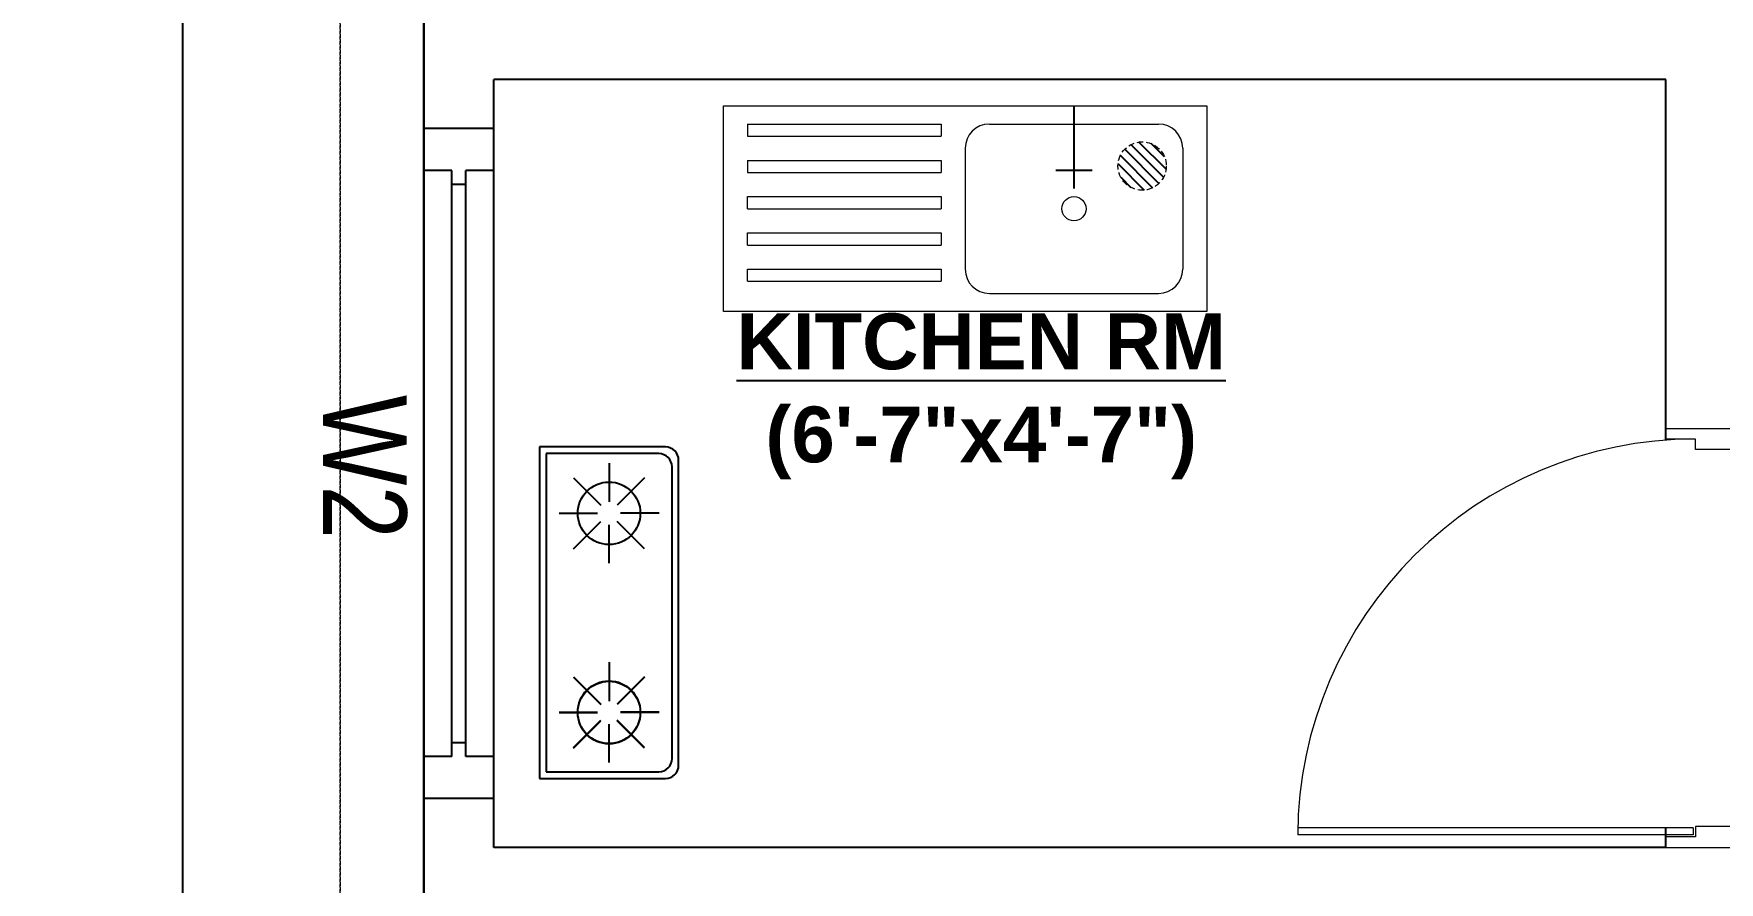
# Model space of a CAD drawing. Header units: inches. Extents: x -4010 to 92088, y -38563 to -1318.
# Drawn here: x 55311.6 to 55432.4, y -36278.7 to -36217.9 of the extents above; entities that cross this region are included whole.
import ezdxf

# ---------------------------------------------------------------- set-up
doc = ezdxf.new("R2010")
doc.units = ezdxf.units.IN
doc.header["$MEASUREMENT"] = 0
doc.header["$PDMODE"] = 99
for name, pattern in [('DASHDOT', [1, 0.5, -0.25, 0, -0.25]), ('DASHED', [0.75, 0.5, -0.25]), ('HIDDEN', [0.375, 0.25, -0.125])]:
    doc.linetypes.add(name, pattern=pattern)
for name, color, linetype, lineweight in [('boundary line', 84, 'DASHDOT', 30), ('door', 132, 'Continuous', 15), ('DOT-DOT', 230, 'HIDDEN', 13), ('fur', 70, 'Continuous', 5), ('Pipe', 172, 'Continuous', 0), ('Slab Line', 5, 'Continuous', 30)]:
    doc.layers.add(name, color=color, linetype=linetype, lineweight=lineweight)
for name, color, linetype in [('Brick wall', 3, 'Continuous'), ('FICTURE', 70, 'Continuous'), ('Hatch', 3, 'Continuous'), ('Rod', 1, 'Continuous'), ('TEX', 7, 'Continuous'), ('WINDOOR', 7, 'Continuous')]:
    doc.layers.add(name, color=color, linetype=linetype)
doc.layers.add('propery line', color=7, linetype='Continuous', lineweight=25, true_color=0xc41208)
doc.styles.add('ARIAL', font='arial.ttf')
doc.styles.get("Standard").update_dxf_attribs({"font": 'ARIALN.TTF'})
doc.dimstyles.new('3-8', dxfattribs={"dimscale": 1.25, "dimtxt": 6, "dimasz": 2, "dimexe": 0.18, "dimexo": 6, "dimgap": 0, "dimtad": 0, "dimdec": 0, "dimzin": 3, "dimdsep": 46, "dimlunit": 3, "dimtxsty": 'ARIAL', "dimblk": 'DD', "dimcen": 1, "dimse1": 1, "dimse2": 1, "dimclrd": 256, "dimclrt": 256, "dimadec": 0, "dimazin": 0, "dimtfac": 0.5, "dimtdec": 0, "dimtmove": 2, "dimatfit": 0, "dimfxl": 0.18, "dimtvp": 0.75, "dimfrac": 1, "dimtolj": 1, "dimtzin": 0, "dimarcsym": 0})

# ---------------------------------------------------------------- blocks, each defined once
blk = doc.blocks.new('Door 30')
at = {"layer": 'door'}
for p, q in [((8.79, 17.46), (8.79, 18.21)), ((8.79, 18.21), (13.79, 18.21)), ((13.79, 18.21), (13.79, 16.71)), ((10.91, 17.46), (8.79, 17.46)), ((10.91, 16.71), (10.91, 17.46)), ((13.79, 16.71), (10.91, 16.71)), ((10.75, -10.4), (-17.58, -10.4)), ((10.75, -10.4), (10.75, -10.9)), ((13.79, -10.29), (10.91, -10.29)), ((10.91, -10.29), (10.91, -11.04)), ((13.79, -11.79), (13.79, -10.29)), ((10.75, -10.9), (-17.59, -10.9)), ((10.91, -11.04), (8.79, -11.04)), ((8.79, -11.04), (8.79, -11.79)), ((8.79, -11.79), (13.79, -11.79))]:
    blk.add_line(p, q, dxfattribs=at)
blk.add_arc((10.91, -11.04), 28.5, 90, 179.7142, dxfattribs=at)
blk = doc.blocks.new("Windoo 4'")
at = {"layer": 'WINDOOR'}
for p, q in [((24, 5), (-24, 5)), ((-24, 5), (-24, 0)), ((-21, 5), (-21, 3)), ((24, 5), (21, 5)), ((21, 5), (21, 3)), ((24, 5), (24, 0)), ((21, 3), (-21, 3)), ((-20, 3), (-20, 2)), ((20, 3), (20, 2)), ((21, 2), (-21, 2)), ((-21, 2), (-21, 0)), ((21, 2), (21, 0)), ((24, 0), (-24, 0)), ((-24, 0), (-21, 0)), ((21, 0), (24, 0))]:
    blk.add_line(p, q, dxfattribs=at)
blk = doc.blocks.new('BURNER')
at = {"layer": 'FICTURE'}
for p, q in [((-1, 10.5), (-24, 10.5)), ((-25, 9.5), (-25, 0)), ((-24.5, 9), (-24.5, 0.5)), ((-1.5, 10), (-23.5, 10)), ((-20, 9.02), (-20, 6.11)), ((-5, 9.02), (-5, 6.11)), ((-4.97, 9.02), (-4.97, 6.11)), ((-0.5, 0.5), (-0.5, 9)), ((0, 0), (0, 9.5)), ((-22.67, 7.92), (-20.61, 5.86)), ((-17.33, 7.92), (-19.39, 5.86)), ((-7.67, 7.92), (-5.61, 5.86)), ((-7.64, 7.92), (-5.58, 5.86)), ((-2.33, 7.92), (-4.39, 5.86)), ((-2.3, 7.92), (-4.36, 5.86)), ((-23.77, 5.25), (-20.86, 5.25)), ((-16.23, 5.25), (-19.14, 5.25)), ((-8.77, 5.25), (-5.86, 5.25)), ((-8.75, 5.25), (-5.84, 5.25)), ((-1.2, 5.25), (-4.11, 5.25)), ((-22.67, 2.58), (-20.61, 4.64)), ((-20, 1.48), (-20, 4.39)), ((-17.33, 2.58), (-19.39, 4.64)), ((-7.67, 2.58), (-5.61, 4.64)), ((-7.64, 2.58), (-5.58, 4.64)), ((-5, 1.48), (-5, 4.39)), ((-4.97, 1.48), (-4.97, 4.39)), ((-2.33, 2.58), (-4.39, 4.64)), ((-2.3, 2.58), (-4.36, 4.64)), ((-25, 0), (0, 0)), ((-24.5, 0.5), (-0.5, 0.5))]:
    blk.add_line(p, q, dxfattribs=at)
for centre in [(-20, 5.25), (-5, 5.25), (-4.97, 5.25)]:
    blk.add_circle(centre, 2.36, dxfattribs=at)
for centre, start, end in [((-24, 9.5), 90, 180), ((-1, 9.5), 0, 90), ((-23.5, 9), 90, 180), ((-1.5, 9), 0, 90)]:
    blk.add_arc(centre, 1, start, end, dxfattribs=at)
blk = doc.blocks.new('A$C1B9D5D5F')
at = {"layer": 'Hatch', "linetype": 'DASHED'}
h = blk.add_hatch(dxfattribs=at)
h.set_pattern_fill('ANSI31', color=256, scale=5, style=0)
h.set_pattern_definition([(315, (-153.9716, 593.88254), (-0.44194174, -0.44194174), [])])
h.paths.add_polyline_path([(32.64, 12.03, 1), (36.64, 12.03, 1)])
at = {"layer": 'fur', "linetype": 'Continuous'}
for p, q in [((0, 17), (40, 17)), ((0, 0), (0, 17)), ((40, 17), (40, 0)), ((2, 15.5), (18, 15.5)), ((2, 15.5), (2, 14.5)), ((18, 15.5), (18, 14.5)), ((22, 15.5), (36, 15.5)), ((2, 14.5), (18, 14.5)), ((20, 13.5), (20, 3.5)), ((38, 13.5), (38, 3.5)), ((2, 12.5), (18, 12.5)), ((2, 12.5), (2, 11.5)), ((2, 11.5), (18, 11.5)), ((18, 12.5), (18, 11.5)), ((2, 9.5), (18, 9.5)), ((2, 8.5), (2, 9.5)), ((2, 8.5), (18, 8.5)), ((18, 9.5), (18, 8.5)), ((2, 6.5), (18, 6.5)), ((2, 5.5), (2, 6.5)), ((18, 6.5), (18, 5.5)), ((2, 5.5), (18, 5.5)), ((2, 3.5), (18, 3.5)), ((2, 2.5), (2, 3.5)), ((18, 3.5), (18, 2.5)), ((2, 2.5), (18, 2.5)), ((22, 1.5), (36, 1.5)), ((40, 0), (0, 0))]:
    blk.add_line(p, q, dxfattribs=at)
blk.add_circle((29, 8.5), 1, dxfattribs=at)
for centre, start, end in [((22, 13.5), 90, 180), ((36, 13.5), 0, 90), ((22, 3.5), 180, 270), ((36, 3.5), 270, 0)]:
    blk.add_arc(centre, 2, start, end, dxfattribs=at)
at = {"layer": 'Pipe', "linetype": 'DASHED'}
blk.add_circle((34.64, 12.03), 2, dxfattribs=at)
at = {"layer": 'Rod', "linetype": 'Continuous'}
for p, q in [((29, 17), (29, 10.16)), ((27.5, 11.7), (30.5, 11.7))]:
    blk.add_line(p, q, dxfattribs=at)
blk = doc.blocks.new('DD')
for p, q in [((0, 1.6), (0, -1.6)), ((-1.6, 0), (1.6, 0))]:
    blk.add_line(p, q)
at = {"const_width": 0.3}
blk.add_lwpolyline([(-0.15, 0, 1), (0.15, 0, 1)], format="xyb", close=True, dxfattribs=at)
blk = doc.blocks.new('*D1206')
at = {"layer": 'Defpoints', "color": 0}
for p in [(55333.57, -35908.24), (55322.27, -36874.24), (55333.57, -36874.24)]:
    blk.add_point(p, dxfattribs=at)
at = {"layer": 'Slab Line', "lineweight": -2}
blk.add_line((55322.27, -35910.74), (55322.27, -36871.74), dxfattribs=at)
at = {"layer": 'Slab Line', "lineweight": -2, "xscale": 2.5, "yscale": 2.5, "zscale": 2.5}
for p, rotation in [((55322.27, -35908.24), 90), ((55322.27, -36874.24), 270)]:
    blk.add_blockref('DD', p, dxfattribs=dict(at, rotation=rotation))
at = {"layer": 'Slab Line', "insert": (55316.52, -36391.24), "char_height": 7.5, "attachment_point": 5, "rotation": 90, "style": 'ARIAL'}
blk.add_mtext('\\A1;80\'-6"', dxfattribs=at)

msp = doc.modelspace()

# ---------------------------------------------------------------- linework, layer by layer
at = {"layer": 'DOT-DOT'}
for p, q in [((55333.572, -36868.235), (55333.572, -35908.235)), ((55333.572, -35914.235), (55333.572, -36874.235))]:
    msp.add_line(p, q, dxfattribs=at)
at = {"layer": 'Rod'}
for p, q in [((55339.572, -35926.235), (55339.572, -36808.235)), ((55339.572, -36856.235), (55339.572, -35974.235)), ((55344.572, -36276.235), (55344.572, -36221.235)), ((55428.572, -36221.235), (55344.572, -36221.235)), ((55428.572, -36247.065), (55428.572, -36221.235)), ((55428.572, -36276.235), (55428.572, -36274.843)), ((55428.572, -36276.235), (55344.572, -36276.235))]:
    msp.add_line(p, q, dxfattribs=at)

# ---------------------------------------------------------------- block references
at = {"layer": 'boundary line', "color": 0, "linetype": 'ByBlock', "lineweight": 20, "xscale": 0.8662499999991269, "yscale": 0.8662499999991269, "zscale": 0.8662500000000001}
msp.add_blockref('A$C1B9D5D5F', (55361.037, -36237.846), dxfattribs=at)
at = {"layer": 'boundary line', "color": 0, "linetype": 'ByBlock', "lineweight": 20, "xscale": 0.9500000000116415, "yscale": 0.9500000000116415, "zscale": 0.950000000000002, "rotation": 270}
msp.add_blockref('BURNER', (55347.849, -36271.302), dxfattribs=at)
at = {"layer": 'Brick wall', "rotation": 270}
msp.add_blockref("Windoo 4'", (55339.572, -36248.735), dxfattribs=at)
at = {"layer": 'propery line', "color": 3}
msp.add_blockref('Door 30', (55419.783, -36264.446), dxfattribs=at)

# ---------------------------------------------------------------- texts
at = {"layer": 'TEX', "insert": (55379.512, -36243.922), "char_height": 4, "width": 86.60934, "attachment_point": 5}
msp.add_mtext('{\\fArial|b1|i0|c0|p34;\\LKITCHEN RM\\P\\l(6\'-7"x4\'-7")}', dxfattribs=at)
at = {"layer": 'TEX', "linetype": 'ByBlock', "insert": (55332.327, -36254.131), "char_height": 6, "width": 18.77154, "attachment_point": 9, "rotation": 270}
msp.add_mtext('W2', dxfattribs=at)

# ---------------------------------------------------------------- dimensions: what is measured, and where the dimension line sits
at = {"layer": 'Slab Line'}
dim = msp.add_linear_dim(base=(55322.268, -36874.235), p1=(55333.572, -35908.235), p2=(55333.572, -36874.235), angle=90, dimstyle='3-8', dxfattribs=at)
dim.commit()
dim.dimension.update_dxf_attribs({"geometry": '*D1206', "text_midpoint": (55316.524, -36391.235)})

doc.saveas('drawing.dxf')
